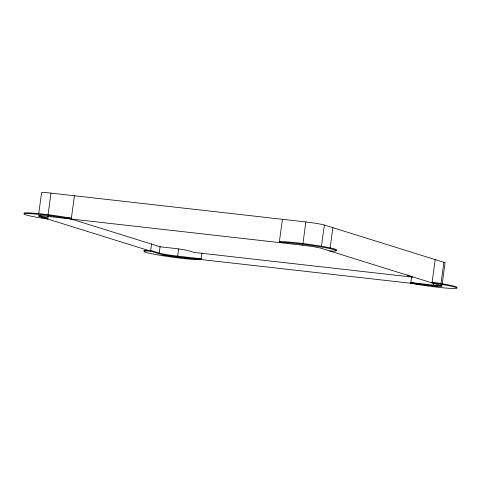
<?xml version="1.0" encoding="UTF-8"?>
<svg xmlns="http://www.w3.org/2000/svg" width="481" height="481" viewBox="0 0 481 481"><rect width="100%" height="100%" fill="white"/><g stroke="black" fill="none" stroke-linecap="round" stroke-linejoin="round"><path stroke-width="0.72" d="M38.696 213.841L41.582 192.773A14.538 0.914 7.8 0 1 51.004 193.109L305.88 221.951A14.538 0.914 7.8 0 1 324.344 225.018L443.891 262.331A14.574 0.914 7.8 0 1 445.081 262.963L442.195 284.061M48.022 214.905L51.004 193.109M48.148 216.119L47.745 219.053A29.07 1.828 7.8 0 1 26.635 213.582A29.07 1.828 7.8 0 1 71.26 219.035L74.447 195.767M151.581 243.861L150.583 251.148A29.07 1.828 7.8 0 0 160.48 255.351A29.07 1.828 7.8 0 0 201.022 259.536L201.918 252.97M187.885 258.225A29.07 1.828 7.8 0 0 201.124 258.784L177.681 256.132A14.538 0.914 7.8 0 1 159.223 253.06L160.119 246.525M177.681 256.132L178.679 248.863M282.443 219.3L279.257 242.568A29.07 1.828 7.8 0 1 319.793 246.747A29.07 1.828 7.8 0 1 329.689 250.95M302.898 243.741L305.88 221.951M321.356 246.813L324.344 225.018M330.092 248.022L332.876 227.681M411.658 276.725L410.762 283.261L415.987 284.187A29.07 1.828 7.8 0 0 455.627 288.48A29.07 1.828 7.8 0 0 433.153 283.044L432.016 282.888L435.209 259.62M437.403 286.454A29.07 1.828 7.8 0 1 416.083 283.471L410.858 282.545L433.543 285.113L433.838 282.93M440.903 284.151L443.891 262.331M67.701 217.869L71.362 218.284A29.07 1.828 7.8 0 0 39.544 213.72A29.07 1.828 7.8 0 0 24.152 213.414M280.82 241.979L279.359 241.817A29.07 1.828 7.8 0 1 312.722 244.871A29.07 1.828 7.8 0 1 336.093 250.198M433.453 282.587L432.118 282.173L433.255 282.329A29.07 1.828 7.8 0 1 456.625 287.65M69.817 218.596L160.101 246.777L173.635 248.31A12.115 0.764 7.8 0 1 189.021 250.866L193.945 252.405L412.734 277.158L407.81 275.619A12.115 0.764 7.8 0 1 408.207 275.09M39.316 215.638L47.847 218.302A29.07 1.828 7.8 0 1 41.36 217.292M150.685 250.397L159.223 253.06M186.43 258.081A29.07 1.828 7.8 0 1 183.387 257.756M181.902 257.588A29.07 1.828 7.8 0 1 175.27 256.77M173.906 256.589A29.07 1.828 7.8 0 1 168.428 255.82M167.021 255.615A29.07 1.828 7.8 0 1 162.662 254.942M144.059 250.835A29.07 1.828 7.8 0 1 148.461 250.288M441.991 285.516A14.574 0.914 7.8 0 1 433.543 285.113M302.693 245.22L47.817 216.384A14.538 0.914 7.8 0 0 39.214 216.39L159.121 253.812A14.538 0.914 7.8 0 0 177.579 256.878L433.441 285.828A14.574 0.914 7.8 0 0 440.704 285.6L321.158 248.286A14.538 0.914 7.8 0 0 302.693 245.22"/></g></svg>
